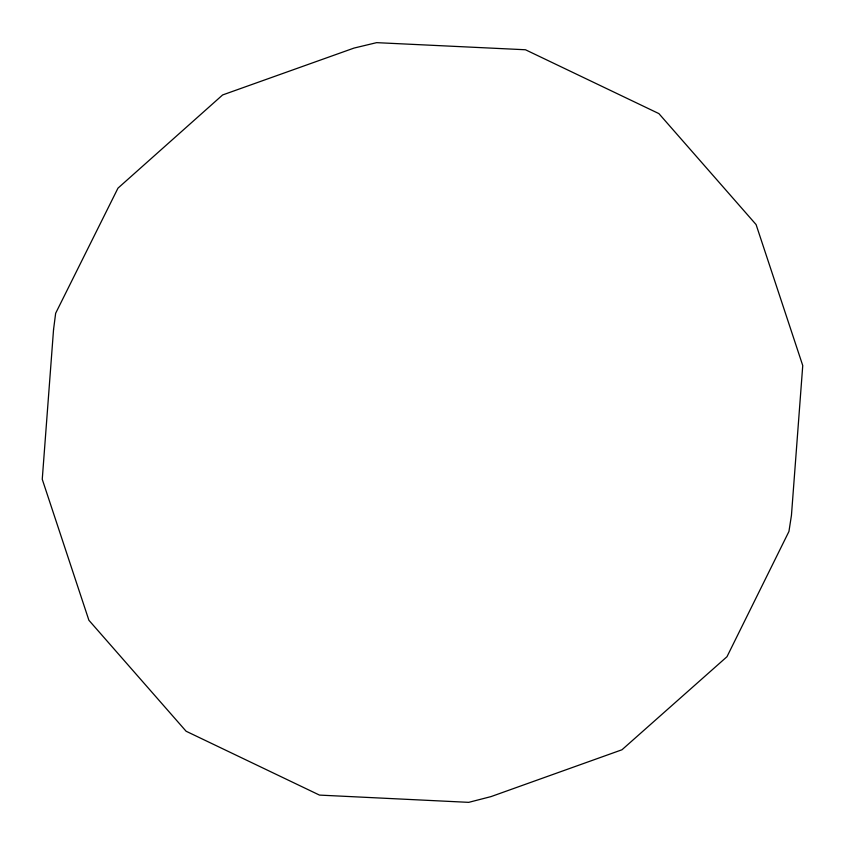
<?xml version="1.0" encoding="UTF-8"?>
<svg xmlns="http://www.w3.org/2000/svg" width="845" height="845" viewBox="0 0 845 845"><rect width="100%" height="100%" fill="white"/><g stroke="black" fill="none" stroke-linecap="round" stroke-linejoin="round"><path stroke-width="1.27" d="M53.552 329.529L42.25 479.295L88.905 620.272L186.111 731.242L319.484 795.092L468.721 802.349L491.019 796.603L621.973 749.769L726.975 656.723L788.945 531.463L791.448 515.323L802.75 365.558L756.095 224.58L658.889 113.6L525.463 49.76L376.627 42.651L354.034 48.07L222.626 94.946L117.973 188.15L55.654 313.263L53.552 329.529"/></g></svg>
